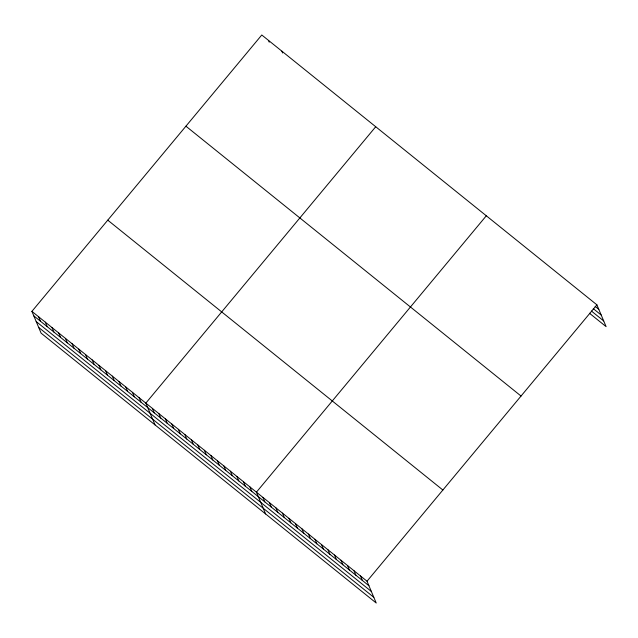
<?xml version="1.0" encoding="UTF-8"?>
<svg xmlns="http://www.w3.org/2000/svg" width="638" height="638" viewBox="0 0 638 638"><rect width="100%" height="100%" fill="white"/><g stroke="black" fill="none" stroke-linecap="round" stroke-linejoin="round"><path stroke-width="0.96" d="M31.9 311.368L367.017 581.218L376.221 603.014L41.103 333.164L31.9 311.368L261.779 34.986L596.897 304.836L606.1 326.632L589.472 313.25M375.718 126.739L145.839 403.112L155.042 424.908M486.308 215.788L256.428 492.169L265.631 513.965M367.017 581.218L596.897 304.836M595.182 306.423L598.795 309.334M593.252 308.64L601.203 315.044M591.402 311.033L603.692 320.93M185.921 126.188L521.031 396.046M107.758 220.158L442.876 490.016M33.798 315.858L368.916 585.716M36.214 321.568L371.324 591.426M38.695 327.454L373.812 597.304M281.884 51.176L282.642 52.978M268.478 40.385L269.244 42.18M360.51 575.978L362.408 580.476M354.002 570.739L355.9 575.237M347.503 565.507L349.401 569.997M340.995 560.268L342.893 564.766M334.487 555.028L336.385 559.526M327.98 549.789L329.886 554.286M321.48 544.549L323.378 549.047M314.973 539.309L316.871 543.807M308.465 534.078L310.371 538.568M301.965 528.838L303.863 533.328M295.458 523.599L297.356 528.097M288.95 518.359L290.848 522.857M282.451 513.119L284.349 517.617M275.943 507.88L277.841 512.378M269.435 502.64L271.333 507.138M262.936 497.409L264.834 501.899M249.921 486.93L251.819 491.427M243.413 481.69L245.319 486.188M236.913 476.45L238.811 480.948M230.406 471.211L232.304 475.709M223.898 465.979L225.796 470.469M217.399 460.74L219.297 465.23M210.891 455.5L212.789 459.998M204.383 450.261L206.281 454.758M197.884 445.021L199.782 449.519M191.376 439.781L193.274 444.279M184.868 434.542L186.767 439.04M178.361 429.31L180.267 433.8M171.861 424.071L173.759 428.569M165.354 418.831L167.252 423.329M158.846 413.591L160.752 418.089M152.346 408.352L154.244 412.85M139.14 397.721L141.038 402.211M132.433 392.322L134.331 396.82M125.734 386.923L127.632 391.421M119.027 381.524L120.933 386.022M112.328 376.133L114.226 380.623M105.629 370.734L107.527 375.232M98.922 365.335L100.82 369.833M92.223 359.936L94.121 364.434M85.516 354.545L87.414 359.034M78.817 349.146L80.715 353.643M72.11 343.746L74.016 348.244M65.411 338.347L67.309 342.845M58.712 332.956L60.61 337.446M52.005 327.557L53.903 332.055M45.306 322.158L47.204 326.656M38.599 316.759L40.505 321.257"/></g></svg>
